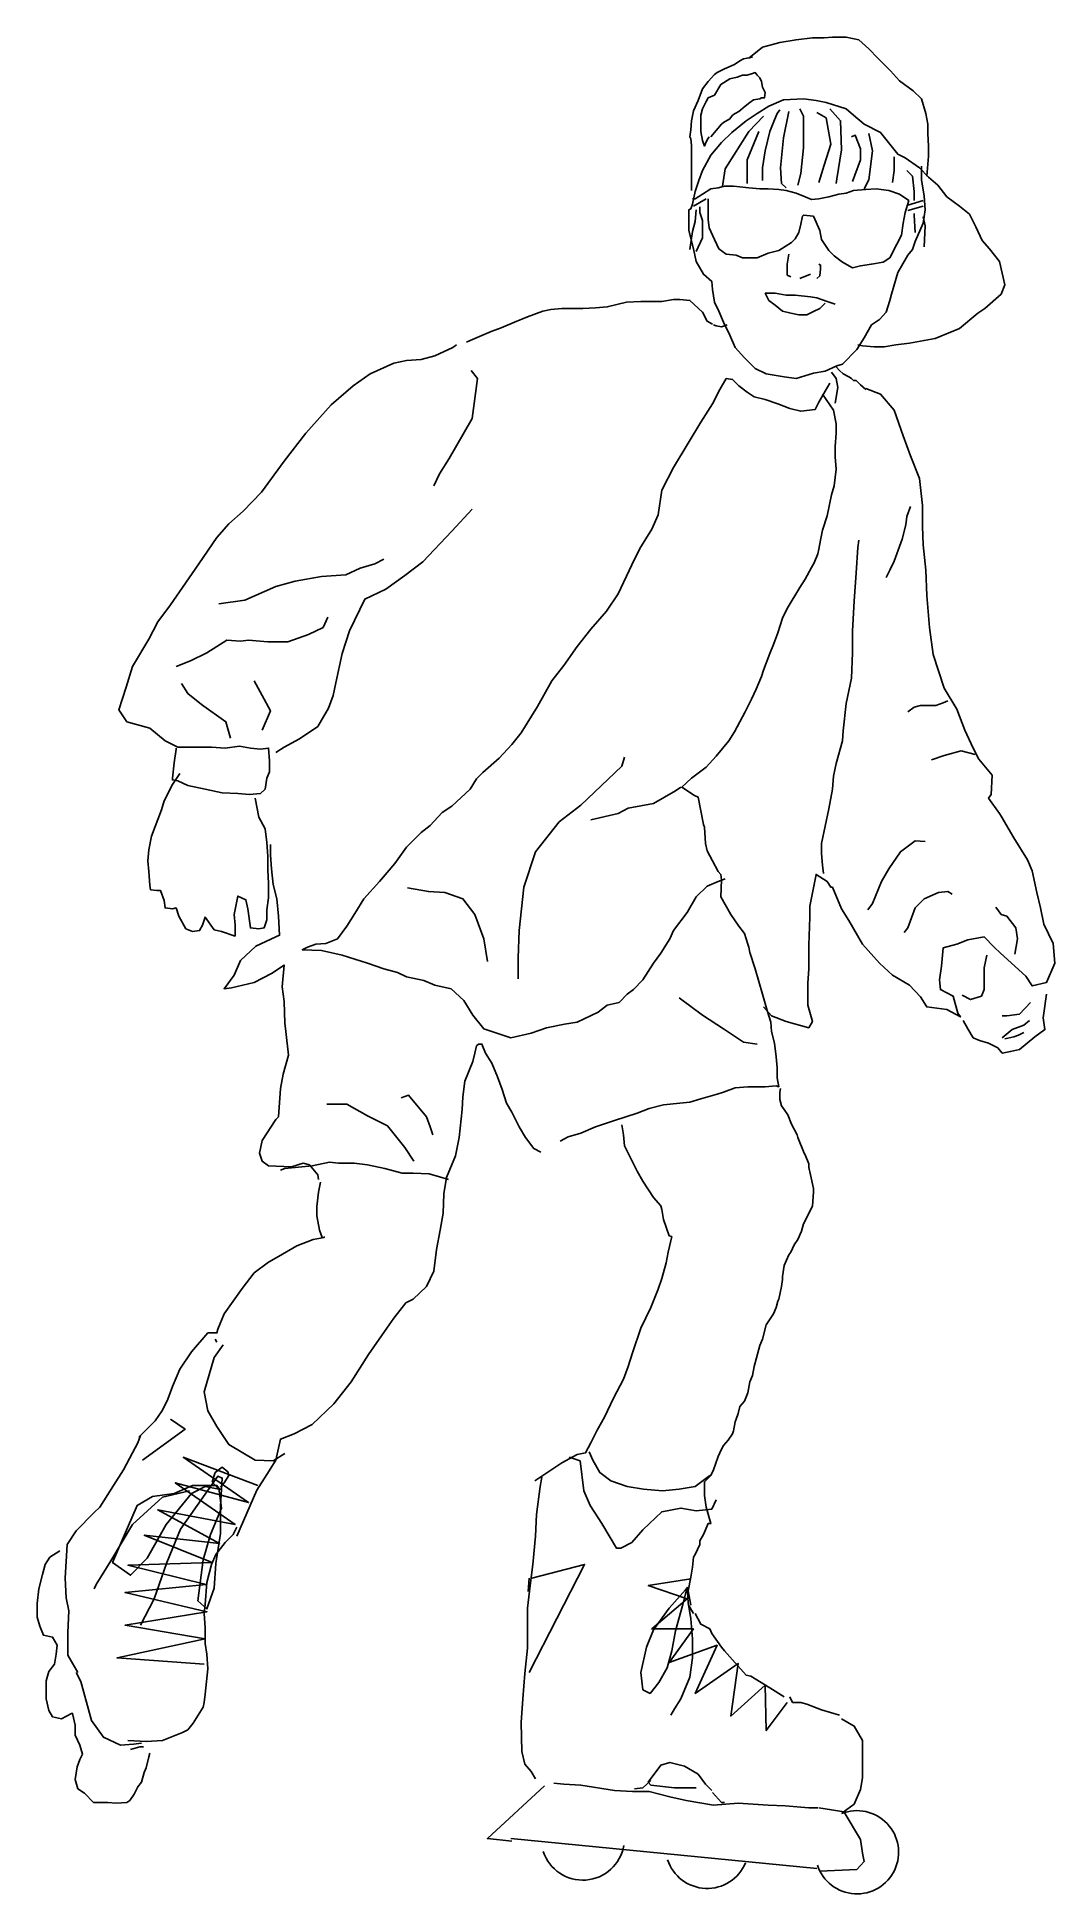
# Model space of a CAD drawing. Extents: x -0.54 to 0.3, y -0.01 to 1.52.
import ezdxf

# ---------------------------------------------------------------- set-up
doc = ezdxf.new("R2010")
doc.units = 0
doc.header["$MEASUREMENT"] = 0

msp = doc.modelspace()

# ---------------------------------------------------------------- linework, layer by layer
for points in [[(0.1947, 1.4073), (0.1962, 1.4237), (0.1962, 1.432), (0.1955, 1.4424), (0.1955, 1.4499), (0.194, 1.4589), (0.1902, 1.4709), (0.1835, 1.4776), (0.1723, 1.4858), (0.1648, 1.494), (0.1543, 1.5045), (0.1469, 1.512), (0.1386, 1.5195), (0.1282, 1.5217), (0.117, 1.5217), (0.1102, 1.521), (0.1005, 1.521), (0.087, 1.5195), (0.0736, 1.5172), (0.0676, 1.5157), (0.0594, 1.5135), (0.0482, 1.5045)], [(0.0512, 1.5053), (0.0467, 1.5045), (0.0437, 1.5038), (0.0407, 1.5023), (0.0362, 1.4993), (0.028, 1.4955), (0.022, 1.4925), (0.0197, 1.491), (0.0145, 1.4851), (0.01, 1.4791), (0.0063, 1.4694), (0.0025, 1.4611), (0.001, 1.4529), (0.0003, 1.4454), (-0.0004, 1.4395), (0.0003, 1.438), (0.001, 1.4327), (0.001, 1.4178), (0.001, 1.4065), (0.001, 1.3953)], [(0.0168, 1.4395), (0.0212, 1.4447), (0.0257, 1.4499), (0.0272, 1.4514), (0.0325, 1.4544), (0.0347, 1.4574), (0.0369, 1.4589), (0.0399, 1.4604), (0.0452, 1.4649), (0.0489, 1.4679), (0.0519, 1.4701), (0.0571, 1.4709), (0.0586, 1.4716), (0.0609, 1.4716), (0.0616, 1.4761), (0.0594, 1.4806), (0.0586, 1.4851), (0.0571, 1.4881), (0.0549, 1.4903), (0.0534, 1.4925), (0.0512, 1.4918), (0.0467, 1.4903), (0.0429, 1.4903), (0.0384, 1.4888), (0.0325, 1.4873), (0.025, 1.4828), (0.0197, 1.4739), (0.0145, 1.4716), (0.013, 1.4686), (0.01, 1.4626), (0.0085, 1.4574), (0.0085, 1.4529), (0.0085, 1.4439), (0.01, 1.4365), (0.0115, 1.432), (0.0123, 1.4342), (0.0138, 1.4372), (0.0153, 1.4395)], [(0.1902, 1.4155), (0.1902, 1.4043), (0.1925, 1.3908), (0.1932, 1.3796), (0.1917, 1.3684), (0.185, 1.3535), (0.1828, 1.3467), (0.179, 1.3422), (0.1708, 1.328), (0.1656, 1.3101), (0.1641, 1.3049), (0.1611, 1.2951), (0.1558, 1.2891), (0.1491, 1.2847), (0.1431, 1.2742), (0.1371, 1.2645), (0.1252, 1.2525), (0.1207, 1.251), (0.111, 1.2465), (0.1013, 1.245), (0.087, 1.2405), (0.0773, 1.242), (0.0624, 1.2443), (0.0534, 1.2488), (0.0444, 1.2577), (0.0369, 1.266), (0.0325, 1.2764), (0.0272, 1.2869), (0.0235, 1.2959), (0.0197, 1.3034), (0.0182, 1.3138), (0.0175, 1.3206), (0.0108, 1.3265), (0.0048, 1.337), (0.0025, 1.3475), (-0.0012, 1.3624), (-0.0012, 1.3796), (0.0003, 1.3804), (0.0018, 1.3841), (0.004, 1.3946), (0.007, 1.4036), (0.01, 1.4118), (0.0168, 1.4245), (0.0257, 1.435), (0.034, 1.4432), (0.0459, 1.4529), (0.0549, 1.4589), (0.0646, 1.4649), (0.0766, 1.4701), (0.093, 1.4709), (0.1035, 1.4694), (0.1117, 1.4679), (0.1282, 1.4626), (0.1342, 1.4574), (0.1431, 1.4499), (0.1566, 1.4432), (0.1708, 1.4252), (0.1768, 1.4223), (0.1887, 1.414), (0.1962, 1.4065), (0.2037, 1.3998), (0.2112, 1.3901), (0.2216, 1.3826), (0.2299, 1.3759), (0.2351, 1.3654), (0.2403, 1.3542), (0.2463, 1.3475), (0.2546, 1.337), (0.259, 1.3176), (0.256, 1.3101), (0.2426, 1.2981), (0.2366, 1.2944), (0.2216, 1.2817), (0.2015, 1.2734), (0.1925, 1.2719), (0.1805, 1.2697), (0.1693, 1.2682), (0.1596, 1.2667), (0.1514, 1.2667), (0.1416, 1.2675), (0.1379, 1.2682)], [(0.0601, 1.4567), (0.0482, 1.4439), (0.0287, 1.4133), (0.0265, 1.3991)], [(0.0736, 1.4619), (0.0713, 1.4589), (0.0691, 1.4537), (0.0654, 1.4439), (0.0616, 1.4282), (0.0594, 1.414), (0.0594, 1.4036)], [(0.0811, 1.4604), (0.0766, 1.4387), (0.0743, 1.414), (0.0751, 1.4013), (0.0788, 1.3976)], [(0.09, 1.4626), (0.093, 1.4567), (0.093, 1.4305), (0.0908, 1.4095), (0.0885, 1.3998)], [(0.1042, 1.4596), (0.1117, 1.4552), (0.1155, 1.4335), (0.1102, 1.4163), (0.1057, 1.4021)], [(0.1147, 1.4626), (0.1237, 1.4529), (0.1244, 1.429), (0.1207, 1.4051), (0.1199, 1.4013)], [(0.0564, 1.4439), (0.0467, 1.4208), (0.0467, 1.4013)], [(0.1327, 1.4395), (0.1357, 1.4409), (0.1401, 1.4297), (0.1401, 1.4208), (0.1334, 1.4028)], [(0.1469, 1.4424), (0.1499, 1.4282), (0.1469, 1.4043), (0.1431, 1.3968)], [(0.1678, 1.423), (0.1678, 1.4118), (0.1663, 1.4021)], [(0.1783, 1.4118), (0.1828, 1.4073), (0.1843, 1.3946), (0.1843, 1.3871)], [(0.0018, 1.3886), (0.004, 1.3886), (0.01, 1.3923), (0.0168, 1.3968), (0.0227, 1.3976), (0.028, 1.3991), (0.0354, 1.3991), (0.0407, 1.3983), (0.0482, 1.3976), (0.0571, 1.3968), (0.0639, 1.3968), (0.0728, 1.3961), (0.0788, 1.3953), (0.087, 1.3931), (0.0945, 1.3901), (0.0998, 1.3879), (0.1057, 1.3886), (0.114, 1.3901), (0.1222, 1.3923), (0.1282, 1.3931), (0.1342, 1.3953), (0.1446, 1.3961), (0.1529, 1.3968), (0.1633, 1.3953), (0.1723, 1.3923), (0.1798, 1.3871), (0.1768, 1.3774), (0.1753, 1.3684), (0.1738, 1.3587), (0.1701, 1.3512), (0.1641, 1.34), (0.1588, 1.3363), (0.1491, 1.3348), (0.1401, 1.3333), (0.1334, 1.3318), (0.1252, 1.3363), (0.1185, 1.3415), (0.114, 1.346), (0.108, 1.355), (0.1065, 1.3624), (0.1013, 1.3744), (0.093, 1.3751), (0.0923, 1.3744), (0.0908, 1.3677), (0.0893, 1.3609), (0.0863, 1.3557), (0.0833, 1.3527), (0.0728, 1.346), (0.0639, 1.3437), (0.0549, 1.34), (0.0429, 1.34), (0.0377, 1.3422), (0.0295, 1.343), (0.0235, 1.3475), (0.0182, 1.3587), (0.0153, 1.3647), (0.0145, 1.3714), (0.0145, 1.3796), (0.0145, 1.3864), (0.0145, 1.3886)], [(0.0048, 1.3796), (0.004, 1.3699), (0.0018, 1.3617), (-0.0004, 1.3467)], [(0.013, 1.3886), (0.0025, 1.3826)], [(0.0078, 1.3819), (0.0078, 1.3774), (0.01, 1.3707), (0.01, 1.3564), (0.0048, 1.3452)], [(0.179, 1.3834), (0.1917, 1.3871)], [(0.179, 1.3789), (0.1917, 1.3826)], [(0.185, 1.3609), (0.185, 1.3609), (0.1843, 1.3751), (0.1843, 1.3766)], [(0.1917, 1.3736), (0.1932, 1.3662), (0.1925, 1.349)], [(0.0811, 1.343), (0.0796, 1.3348), (0.0796, 1.3258), (0.0826, 1.3243)], [(0.1057, 1.3348), (0.1072, 1.334), (0.1072, 1.331), (0.1065, 1.325), (0.1042, 1.3228)], [(0.09, 1.3228), (0.099, 1.3265)], [(-0.1844, 1.2705), (-0.1814, 1.2719), (-0.1642, 1.2794), (-0.156, 1.2824), (-0.1448, 1.2869), (-0.1343, 1.2914), (-0.1216, 1.2959), (-0.1149, 1.2974), (-0.1059, 1.2981), (-0.0984, 1.2981), (-0.0887, 1.2981), (-0.0782, 1.2989), (-0.0685, 1.2996), (-0.0528, 1.3034), (-0.0408, 1.3041), (-0.0236, 1.3041), (-0.0139, 1.3056), (-0.0087, 1.3056), (-0.0004, 1.3049), (0.01, 1.2951), (0.0138, 1.2877), (0.0182, 1.2854)], [(0.1192, 1.3019), (0.1125, 1.3041), (0.1042, 1.3071), (0.099, 1.3078), (0.0863, 1.3093), (0.0788, 1.3093), (0.0698, 1.3108), (0.0624, 1.3108), (0.0616, 1.3108), (0.0646, 1.3049), (0.0698, 1.3011), (0.0758, 1.2959), (0.0826, 1.2944), (0.0893, 1.2929), (0.096, 1.2929), (0.102, 1.2959), (0.1065, 1.2981), (0.111, 1.3026)], [(0.019, 1.2847), (0.0212, 1.2839), (0.0257, 1.2832), (0.0302, 1.2847)], [(-0.1926, 1.2682), (-0.1956, 1.266), (-0.2106, 1.2592), (-0.2218, 1.2562), (-0.2338, 1.2555), (-0.2442, 1.2533), (-0.2637, 1.2443), (-0.2779, 1.2346), (-0.2958, 1.2189), (-0.3168, 1.1957), (-0.3347, 1.1725), (-0.3534, 1.1471), (-0.3684, 1.1314), (-0.3803, 1.1209), (-0.39, 1.1097), (-0.405, 1.088), (-0.4185, 1.0685), (-0.4282, 1.0543), (-0.4387, 1.0401), (-0.4461, 1.0259), (-0.4596, 1.0035), (-0.4648, 0.9863), (-0.4708, 0.9676), (-0.4641, 0.9579), (-0.4454, 0.9526), (-0.4327, 0.9422), (-0.4222, 0.9369), (-0.4162, 0.9369), (-0.4087, 0.9369), (-0.3945, 0.9369), (-0.3833, 0.9362), (-0.3713, 0.9377), (-0.3624, 0.9362), (-0.3542, 0.9354), (-0.3474, 0.9362), (-0.3467, 0.9257), (-0.3467, 0.9167), (-0.3489, 0.9115), (-0.3504, 0.9025), (-0.3542, 0.8988), (-0.3631, 0.8981), (-0.3728, 0.8988), (-0.3856, 0.8995), (-0.3998, 0.9025), (-0.414, 0.9055), (-0.4222, 0.9093), (-0.4267, 0.91), (-0.4267, 0.9115), (-0.4252, 0.9242), (-0.4237, 0.9354), (-0.4237, 0.9362)], [(0.0287, 0.8285), (0.0227, 0.8263), (0.0138, 0.8225), (0.0048, 0.8136), (-0.0027, 0.8008), (-0.0139, 0.7859), (-0.0169, 0.7792), (-0.0244, 0.7672), (-0.0304, 0.759), (-0.0393, 0.7455), (-0.0468, 0.7373), (-0.052, 0.7335), (-0.0588, 0.7268), (-0.0588, 0.7268), (-0.0685, 0.7246), (-0.076, 0.7186), (-0.0932, 0.7104), (-0.1036, 0.7089), (-0.1186, 0.7059), (-0.1313, 0.7014), (-0.1478, 0.6976), (-0.1702, 0.7051), (-0.1792, 0.7163), (-0.1866, 0.7283), (-0.1971, 0.738), (-0.2106, 0.741), (-0.2195, 0.7448), (-0.2338, 0.7477), (-0.2412, 0.7515), (-0.2525, 0.7545), (-0.2659, 0.759), (-0.2868, 0.7657), (-0.304, 0.7694), (-0.3198, 0.7702), (-0.3153, 0.7724), (-0.3085, 0.7747), (-0.3003, 0.7754), (-0.2906, 0.7792), (-0.2831, 0.7896), (-0.2764, 0.8001), (-0.2689, 0.8121), (-0.2562, 0.8263), (-0.2435, 0.8412), (-0.2338, 0.8547), (-0.2218, 0.8666), (-0.2143, 0.8726), (-0.2046, 0.8831), (-0.1964, 0.8883), (-0.1814, 0.9025), (-0.1762, 0.9108), (-0.1709, 0.916), (-0.1575, 0.928), (-0.147, 0.9392), (-0.1395, 0.9489), (-0.1261, 0.9706), (-0.1141, 0.9915), (-0.1044, 1.0042), (-0.0932, 1.0199), (-0.082, 1.0342), (-0.0692, 1.0491), (-0.0595, 1.0633), (-0.0483, 1.0872), (-0.0416, 1.1007), (-0.0319, 1.1164), (-0.0266, 1.1284), (-0.0236, 1.1486), (-0.0139, 1.1673), (-0.0019, 1.1874), (0.0085, 1.2046), (0.0182, 1.2196), (0.0242, 1.2316), (0.0295, 1.2405), (0.0347, 1.2398), (0.0399, 1.2346), (0.0467, 1.2293), (0.0526, 1.2256), (0.0616, 1.2233), (0.0721, 1.2196), (0.0818, 1.2159), (0.0908, 1.2136), (0.1027, 1.2151), (0.1057, 1.2211), (0.111, 1.2301), (0.1147, 1.2368)], [(-0.2113, 1.1523), (-0.2068, 1.162), (-0.1986, 1.1747), (-0.1934, 1.1837), (-0.1799, 1.2076), (-0.1754, 1.2405), (-0.1807, 1.2473)], [(0.1192, 1.2204), (0.1214, 1.2331), (0.1199, 1.2405), (0.1162, 1.2458)], [(0.1446, 1.2316), (0.1401, 1.2353), (0.1386, 1.2368), (0.1364, 1.239), (0.1342, 1.239), (0.1327, 1.2405), (0.1304, 1.242), (0.1259, 1.2443), (0.1229, 1.2473), (0.1199, 1.2503)], [(0.1087, 1.2278), (0.1177, 1.2144), (0.1199, 1.2032), (0.1199, 1.1957), (0.1192, 1.1845), (0.1192, 1.1762), (0.1199, 1.1658), (0.1185, 1.1523), (0.1162, 1.1448), (0.1125, 1.1276), (0.1087, 1.1157), (0.1072, 1.1074), (0.1057, 1.1), (0.105, 1.0962), (0.102, 1.0887), (0.0998, 1.085), (0.0945, 1.0753), (0.09, 1.0685), (0.0796, 1.0513), (0.0758, 1.0431), (0.0721, 1.0312), (0.0684, 1.0214), (0.0654, 1.014), (0.0601, 1.0005), (0.0586, 0.9953), (0.0541, 0.9848), (0.0504, 0.9766), (0.0452, 0.9661), (0.0362, 0.9497), (0.0317, 0.9422), (0.0212, 0.9295), (0.013, 0.9205), (0.001, 0.9115), (-0.0072, 0.904), (0.0033, 0.8973), (0.0063, 0.8958), (0.0108, 0.8734), (0.0115, 0.8711), (0.0123, 0.8577), (0.0138, 0.8517), (0.0182, 0.8435), (0.0227, 0.8345), (0.025, 0.8322), (0.0257, 0.8278), (0.025, 0.8136), (0.0332, 0.7993), (0.0399, 0.7896), (0.0444, 0.7836), (0.0474, 0.7747), (0.0482, 0.7724), (0.0489, 0.7679), (0.0534, 0.7545), (0.0594, 0.7335), (0.0631, 0.7201), (0.0661, 0.7104), (0.0669, 0.7029), (0.0691, 0.6932), (0.0706, 0.6819), (0.0713, 0.673), (0.0713, 0.6647), (0.0728, 0.6573), (0.0706, 0.658), (0.0616, 0.6573), (0.0556, 0.6573), (0.0474, 0.6573), (0.0369, 0.6565), (0.0272, 0.6528), (0.022, 0.6513), (0.0085, 0.6475), (-0.0004, 0.6446), (-0.0087, 0.6438), (-0.0221, 0.6423), (-0.0341, 0.6393), (-0.0438, 0.6356), (-0.0625, 0.6296), (-0.0782, 0.6244), (-0.0902, 0.6191), (-0.1006, 0.6161), (-0.1074, 0.6124)], [(0.1446, 1.2323), (0.1566, 1.2278), (0.1678, 1.2144), (0.1753, 1.1934), (0.1813, 1.177), (0.1887, 1.1583), (0.191, 1.1359), (0.191, 1.1187), (0.1917, 1.1037), (0.194, 1.0828), (0.1947, 1.0618), (0.197, 1.0356), (0.2, 1.0132), (0.2089, 0.9855), (0.2194, 0.9683), (0.2261, 0.9511), (0.2329, 0.9362), (0.2374, 0.9272), (0.2486, 0.9138), (0.2478, 0.8981), (0.2456, 0.8951), (0.2546, 0.8823), (0.256, 0.8801), (0.2665, 0.8622), (0.2777, 0.8442), (0.2815, 0.8352), (0.2852, 0.8173), (0.2882, 0.8046), (0.2912, 0.7911), (0.2987, 0.7754), (0.3002, 0.759), (0.2934, 0.7433), (0.2815, 0.7403), (0.2762, 0.7485), (0.2553, 0.7672), (0.2501, 0.7724), (0.2418, 0.7807), (0.2284, 0.7784), (0.2194, 0.7747), (0.2082, 0.7717), (0.2067, 0.7567), (0.2052, 0.7455), (0.2059, 0.7373), (0.2164, 0.732), (0.2202, 0.7178), (0.2224, 0.7148), (0.2112, 0.7208), (0.1947, 0.7231), (0.1895, 0.7313), (0.1805, 0.741), (0.1663, 0.7492), (0.1558, 0.759), (0.1416, 0.7747), (0.1304, 0.7941), (0.1244, 0.8038), (0.117, 0.8218), (0.1155, 0.8218), (0.1125, 0.8263), (0.1035, 0.8322), (0.0983, 0.8061), (0.0983, 0.7971), (0.0975, 0.7739), (0.0975, 0.7545), (0.0968, 0.7425), (0.0968, 0.7246), (0.1005, 0.7111), (0.0975, 0.7059), (0.0788, 0.7111), (0.0669, 0.7156), (0.0601, 0.7231)], [(-0.1799, 1.1329), (-0.1964, 1.1149), (-0.2203, 1.0895), (-0.2353, 1.0783), (-0.251, 1.0671), (-0.2682, 1.0588), (-0.2809, 1.0327), (-0.2868, 1.014), (-0.2921, 0.99), (-0.2943, 0.9796), (-0.2981, 0.9691), (-0.307, 0.9541), (-0.322, 0.9437), (-0.3347, 0.9369), (-0.3414, 0.9325)], [(0.1813, 1.1351), (0.1783, 1.1269), (0.1775, 1.1201), (0.1745, 1.1082), (0.1723, 1.1022), (0.1678, 1.0902), (0.1641, 1.0828), (0.1611, 1.0768)], [(0.1095, 0.833), (0.1087, 0.8397), (0.108, 0.8494), (0.108, 0.8577), (0.111, 0.8719), (0.114, 0.8861), (0.117, 0.9025), (0.1177, 0.913), (0.1199, 0.9235), (0.1252, 0.9422), (0.1259, 0.9504), (0.1282, 0.9728), (0.1327, 0.9938), (0.1334, 1.0147), (0.1334, 1.0327), (0.1349, 1.0573), (0.1364, 1.0805), (0.1379, 1.1015), (0.1386, 1.1074)], [(-0.2525, 1.0917), (-0.2599, 1.088), (-0.2719, 1.0843), (-0.2839, 1.079), (-0.304, 1.0775), (-0.3257, 1.0738), (-0.3414, 1.0693), (-0.3669, 1.0581), (-0.3885, 1.0551)], [(-0.2988, 1.0439), (-0.3026, 1.0356), (-0.3145, 1.0297), (-0.3317, 1.0237), (-0.3482, 1.0237), (-0.3639, 1.0252), (-0.3706, 1.0244), (-0.3818, 1.0252), (-0.3983, 1.0147), (-0.4117, 1.008), (-0.4237, 1.0035)], [(-0.3788, 0.9444), (-0.3826, 0.9579), (-0.4028, 0.9721), (-0.414, 0.9811), (-0.4192, 0.9893)], [(-0.3527, 0.9511), (-0.3459, 0.9668), (-0.3527, 0.9796), (-0.3594, 0.9915)], [(0.2119, 0.9751), (0.2082, 0.9736), (0.2022, 0.9713), (0.197, 0.9713), (0.1895, 0.9713), (0.1843, 0.9698), (0.179, 0.9661)], [(0.2344, 0.931), (0.2231, 0.9339), (0.2089, 0.9302), (0.1985, 0.9265)], [(-0.0543, 0.9287), (-0.0565, 0.9212), (-0.0902, 0.8891), (-0.1081, 0.8756), (-0.1276, 0.8509), (-0.1373, 0.8218), (-0.141, 0.7859), (-0.1418, 0.7635), (-0.1418, 0.7463)], [(-0.4207, 0.9153), (-0.4267, 0.9063), (-0.4334, 0.8928), (-0.4357, 0.8853), (-0.4439, 0.8637), (-0.4461, 0.8524), (-0.4469, 0.8435), (-0.4461, 0.8345), (-0.4454, 0.8233), (-0.4446, 0.8195), (-0.4394, 0.8188), (-0.4364, 0.8188), (-0.4334, 0.8106), (-0.4327, 0.8046), (-0.4267, 0.8038), (-0.4237, 0.8046), (-0.4215, 0.7978), (-0.4155, 0.7874), (-0.4102, 0.7851), (-0.4043, 0.7859), (-0.402, 0.7904), (-0.3998, 0.7971), (-0.3923, 0.7866), (-0.3863, 0.7851), (-0.3751, 0.7814), (-0.3751, 0.7904), (-0.3758, 0.7993), (-0.3728, 0.8143), (-0.3661, 0.8113), (-0.3646, 0.8038), (-0.3624, 0.7881), (-0.3556, 0.7874), (-0.3512, 0.7881), (-0.3489, 0.7949), (-0.3489, 0.8031), (-0.3474, 0.8128), (-0.3474, 0.8248), (-0.3482, 0.836), (-0.3482, 0.8472), (-0.3489, 0.8584), (-0.3504, 0.8696), (-0.3556, 0.8794), (-0.3586, 0.8951)], [(-0.0079, 0.904), (-0.0124, 0.901), (-0.0214, 0.8958), (-0.0304, 0.8906), (-0.0513, 0.8868), (-0.0595, 0.8823), (-0.082, 0.8771)], [(-0.3459, 0.8569), (-0.3459, 0.848), (-0.3452, 0.8367), (-0.3437, 0.824), (-0.3407, 0.8121), (-0.3392, 0.7978), (-0.3384, 0.7821), (-0.3414, 0.7807), (-0.3579, 0.7732), (-0.3706, 0.7612), (-0.3758, 0.7492), (-0.3841, 0.738), (-0.3781, 0.7388), (-0.3594, 0.7433), (-0.3452, 0.7507), (-0.3347, 0.7575), (-0.3362, 0.7395), (-0.3347, 0.7276), (-0.334, 0.7096), (-0.3332, 0.7029), (-0.331, 0.6834), (-0.3355, 0.6677), (-0.3377, 0.6558), (-0.3392, 0.6326), (-0.3414, 0.6303), (-0.3527, 0.6131), (-0.3549, 0.6027), (-0.3527, 0.5959), (-0.3474, 0.5922), (-0.3287, 0.5915), (-0.319, 0.5945), (-0.3138, 0.593), (-0.307, 0.5847), (-0.3063, 0.581)], [(0.1932, 0.8592), (0.185, 0.8599), (0.173, 0.8509), (0.1633, 0.8367), (0.1573, 0.8263), (0.1499, 0.8083), (0.1461, 0.8031)], [(-0.1672, 0.7605), (-0.1702, 0.7792), (-0.1777, 0.7993), (-0.1874, 0.8121), (-0.2023, 0.8173), (-0.2158, 0.818), (-0.233, 0.821)], [(0.2157, 0.8158), (0.2119, 0.818), (0.2044, 0.8173), (0.1925, 0.8121), (0.185, 0.8046), (0.179, 0.7881), (0.176, 0.7844)], [(0.2673, 0.7664), (0.2695, 0.7792), (0.268, 0.7881), (0.2605, 0.7978), (0.256, 0.7993), (0.2516, 0.8053)], [(0.2441, 0.7657), (0.2418, 0.7552), (0.2418, 0.7485), (0.2418, 0.7373), (0.2396, 0.732), (0.2306, 0.7291), (0.2239, 0.7328)], [(0.0549, 0.6924), (0.0437, 0.6939), (0.0272, 0.7051), (0.01, 0.7163), (-0.0094, 0.7305)], [(0.2934, 0.7335), (0.2904, 0.7141), (0.2919, 0.7044), (0.2837, 0.6984), (0.271, 0.6879), (0.2635, 0.6864), (0.2568, 0.6849), (0.2531, 0.6894), (0.2456, 0.6932), (0.2381, 0.6954), (0.2329, 0.6976), (0.2284, 0.7051), (0.2246, 0.7119)], [(0.2568, 0.7156), (0.2605, 0.7156), (0.271, 0.7171), (0.28, 0.7268)], [(0.2568, 0.6976), (0.265, 0.7044), (0.2747, 0.7081), (0.2792, 0.7119)], [(-0.1231, 0.6034), (-0.1291, 0.6064), (-0.1358, 0.6154), (-0.141, 0.6244), (-0.147, 0.6363), (-0.1515, 0.6438), (-0.1552, 0.655), (-0.159, 0.6655), (-0.1635, 0.6767), (-0.1687, 0.6849), (-0.1717, 0.6924), (-0.1747, 0.6924), (-0.1762, 0.6909), (-0.1777, 0.6849), (-0.1792, 0.6782), (-0.1859, 0.6618), (-0.1874, 0.649), (-0.1881, 0.6386), (-0.1904, 0.6154), (-0.1934, 0.6004), (-0.2009, 0.5825), (-0.2031, 0.569), (-0.2038, 0.5533), (-0.2061, 0.5391), (-0.2091, 0.5234), (-0.2113, 0.5055), (-0.2173, 0.4928), (-0.2285, 0.4823), (-0.2345, 0.4793), (-0.2442, 0.4666), (-0.2502, 0.4584), (-0.2652, 0.4367), (-0.2794, 0.4142), (-0.2936, 0.3963), (-0.3115, 0.3791), (-0.3265, 0.3716), (-0.3377, 0.3671), (-0.3414, 0.3499), (-0.3489, 0.338), (-0.3571, 0.3252), (-0.3736, 0.2871)], [(0.259, 0.6969), (0.2665, 0.6984), (0.2703, 0.6999), (0.2747, 0.7021)], [(-0.2278, 0.5959), (-0.2353, 0.6072), (-0.2495, 0.6251), (-0.2659, 0.6333), (-0.2831, 0.6431), (-0.2996, 0.6431)], [(-0.2382, 0.6483), (-0.2323, 0.6505), (-0.2173, 0.6326), (-0.2143, 0.6244), (-0.2121, 0.6176)], [(0.0003, 0.2303), (0.0003, 0.2303), (-0.0019, 0.2422), (0.0003, 0.2535), (0.0018, 0.2617), (0.0025, 0.2699), (0.004, 0.2722), (0.0078, 0.2804), (0.0078, 0.2834), (0.0108, 0.2886), (0.0145, 0.2976), (0.0168, 0.2976), (0.013, 0.311), (0.0115, 0.3208), (0.0115, 0.323), (0.0115, 0.3312), (0.0115, 0.332), (0.0168, 0.3372), (0.019, 0.3417), (0.0227, 0.3529), (0.0257, 0.3589), (0.0272, 0.3619), (0.031, 0.3664), (0.0347, 0.3716), (0.0354, 0.3739), (0.0369, 0.3813), (0.0377, 0.3836), (0.0392, 0.3881), (0.0407, 0.394), (0.0444, 0.3985), (0.0474, 0.4053), (0.0489, 0.4142), (0.0512, 0.4195), (0.0526, 0.4269), (0.0564, 0.4412), (0.0571, 0.4441), (0.0594, 0.4494), (0.0624, 0.4613), (0.0684, 0.4703), (0.0706, 0.4756), (0.0721, 0.4808), (0.0728, 0.4823), (0.0751, 0.4928), (0.0758, 0.4987), (0.0758, 0.501), (0.0773, 0.51), (0.0811, 0.5189), (0.0826, 0.5212), (0.0855, 0.5271), (0.0885, 0.5316), (0.0915, 0.5384), (0.093, 0.5443), (0.099, 0.5556), (0.1005, 0.5593), (0.1013, 0.5705), (0.1013, 0.5735), (0.099, 0.5847), (0.0975, 0.5907), (0.0975, 0.5937), (0.0945, 0.6012), (0.0938, 0.6027), (0.0885, 0.6154), (0.0878, 0.6176), (0.0833, 0.6266), (0.0803, 0.6341), (0.0773, 0.6386), (0.0751, 0.6416), (0.0736, 0.6468), (0.0736, 0.6528), (0.0743, 0.6558)], [(-0.1283, 0.3327), (-0.1216, 0.3372), (-0.1059, 0.3477), (-0.0932, 0.3544), (-0.0864, 0.3559), (-0.0864, 0.3559), (-0.082, 0.3641), (-0.0767, 0.3746), (-0.0707, 0.3851), (-0.0633, 0.4008), (-0.055, 0.4165), (-0.0513, 0.4269), (-0.0476, 0.4382), (-0.0408, 0.4584), (-0.0326, 0.4756), (-0.0266, 0.4905), (-0.0236, 0.4995), (-0.0199, 0.5122), (-0.0184, 0.5212), (-0.0154, 0.5339), (-0.0176, 0.5346), (-0.0221, 0.5481), (-0.0236, 0.5563), (-0.0244, 0.5593), (-0.0304, 0.566), (-0.0393, 0.5795), (-0.0438, 0.5877), (-0.0483, 0.5967), (-0.0543, 0.6087), (-0.055, 0.6176), (-0.0565, 0.6259)], [(-0.3377, 0.5885), (-0.334, 0.59), (-0.3115, 0.5922), (-0.2973, 0.5952), (-0.2898, 0.5945), (-0.2771, 0.5945), (-0.2659, 0.593), (-0.2517, 0.59), (-0.2375, 0.5862), (-0.2285, 0.5862), (-0.2151, 0.5855), (-0.2068, 0.5832), (-0.1994, 0.581)], [(-0.3048, 0.5787), (-0.3063, 0.5705), (-0.3078, 0.5586), (-0.3078, 0.5511), (-0.3055, 0.5391), (-0.3033, 0.5331)], [(-0.3018, 0.5339), (-0.3018, 0.5331), (-0.3108, 0.5316), (-0.3242, 0.5264), (-0.3392, 0.5174), (-0.3474, 0.5129), (-0.3594, 0.504), (-0.3691, 0.4913), (-0.3841, 0.4703), (-0.3893, 0.4576), (-0.39, 0.4546), (-0.3975, 0.4546), (-0.411, 0.4389), (-0.4207, 0.4247), (-0.4267, 0.4105), (-0.4304, 0.4), (-0.4349, 0.3911), (-0.4409, 0.3821), (-0.4544, 0.3686)], [(-0.334, 0.3552), (-0.3437, 0.3492), (-0.3586, 0.3499), (-0.3803, 0.3626), (-0.39, 0.3776), (-0.3975, 0.3903), (-0.4005, 0.406), (-0.3923, 0.4344), (-0.3848, 0.4449)], [(-0.39, 0.4471), (-0.3915, 0.4494)], [(-0.4514, 0.3499), (-0.4162, 0.3753), (-0.4282, 0.3836)], [(-0.4529, 0.3701), (-0.4551, 0.3641), (-0.4596, 0.3559), (-0.4671, 0.3417), (-0.4753, 0.329), (-0.4865, 0.311), (-0.491, 0.3066), (-0.506, 0.2916), (-0.5134, 0.2804), (-0.5149, 0.2527), (-0.5142, 0.2363), (-0.5119, 0.2258), (-0.5127, 0.2078), (-0.5127, 0.1891), (-0.5045, 0.1749)], [(-0.4005, 0.1817), (-0.4723, 0.1869), (-0.3998, 0.2026), (-0.4656, 0.2138), (-0.3983, 0.225), (-0.4656, 0.2407), (-0.399, 0.2475), (-0.4633, 0.2632), (-0.3938, 0.2654), (-0.4499, 0.2879), (-0.3878, 0.2811), (-0.4387, 0.3088), (-0.3751, 0.2968), (-0.4244, 0.3312), (-0.3639, 0.3148), (-0.4177, 0.3522), (-0.3564, 0.329)], [(-0.0999, 0.3522), (-0.0909, 0.3492), (-0.0879, 0.3245), (-0.0827, 0.3125), (-0.073, 0.2976), (-0.061, 0.2774), (-0.0573, 0.2774), (-0.0483, 0.2819), (-0.0393, 0.2923), (-0.0236, 0.3073), (-0.0079, 0.3103), (0.0048, 0.308), (0.0175, 0.3095), (0.0212, 0.317)], [(0.016, 0.3372), (0.004, 0.3282), (-0.0094, 0.326), (-0.0229, 0.3245), (-0.0386, 0.326), (-0.052, 0.3282), (-0.0655, 0.3327), (-0.0745, 0.3395), (-0.0805, 0.3499), (-0.0835, 0.3567)], [(-0.3871, 0.3275), (-0.3841, 0.3312), (-0.3803, 0.3372), (-0.3811, 0.3402), (-0.3856, 0.3439), (-0.3915, 0.3395), (-0.3938, 0.332), (-0.3893, 0.3267), (-0.3871, 0.326), (-0.3885, 0.326), (-0.3998, 0.3282), (-0.411, 0.3223), (-0.4319, 0.2968), (-0.4476, 0.2692), (-0.4611, 0.255), (-0.476, 0.2654), (-0.4558, 0.3125), (-0.4431, 0.32), (-0.4252, 0.3223), (-0.4102, 0.329), (-0.4005, 0.329), (-0.39, 0.329), (-0.3885, 0.3267), (-0.3863, 0.3103), (-0.3953, 0.2886), (-0.4013, 0.2677), (-0.4057, 0.234), (-0.3983, 0.2273), (-0.3923, 0.2445), (-0.3908, 0.2647), (-0.3871, 0.2894), (-0.3871, 0.3118), (-0.3856, 0.335), (-0.3893, 0.3365), (-0.42, 0.2931), (-0.4312, 0.2654), (-0.4416, 0.2355), (-0.4529, 0.2138)], [(-0.4125, 0.3245), (-0.4349, 0.3193), (-0.4596, 0.2968), (-0.4775, 0.2669), (-0.4895, 0.2475), (-0.491, 0.2437)], [(-0.1276, 0.0874), (-0.1313, 0.0934), (-0.1365, 0.0994), (-0.1388, 0.1099), (-0.1395, 0.1338), (-0.138, 0.1533), (-0.1365, 0.1742), (-0.1343, 0.1951), (-0.1343, 0.228), (-0.1321, 0.2467), (-0.1298, 0.2639), (-0.1276, 0.2871), (-0.1268, 0.3051), (-0.1238, 0.3282), (-0.1223, 0.3357)], [(-0.4633, 0.1189), (-0.4484, 0.1181), (-0.4349, 0.1189), (-0.4185, 0.1256), (-0.414, 0.1278), (-0.4095, 0.1331), (-0.4013, 0.1465), (-0.4005, 0.1503), (-0.3998, 0.157), (-0.3975, 0.1779), (-0.3983, 0.1899), (-0.3998, 0.1989), (-0.3998, 0.2041), (-0.3998, 0.2116), (-0.4005, 0.2235), (-0.3998, 0.231), (-0.3983, 0.249), (-0.3945, 0.2639), (-0.3908, 0.2722), (-0.3833, 0.2819), (-0.3766, 0.2886), (-0.3736, 0.2946)], [(-0.4454, 0.1084), (-0.4461, 0.1054), (-0.4484, 0.0964), (-0.4499, 0.0927), (-0.4521, 0.0845), (-0.4551, 0.0807), (-0.4581, 0.0747), (-0.4618, 0.0695), (-0.4641, 0.068), (-0.473, 0.0673), (-0.4798, 0.068), (-0.4858, 0.068), (-0.4917, 0.068), (-0.4992, 0.0755), (-0.5045, 0.0792), (-0.5067, 0.0867), (-0.5052, 0.0972), (-0.503, 0.1032), (-0.5007, 0.1076), (-0.503, 0.1151), (-0.5067, 0.1233), (-0.5067, 0.1316), (-0.5089, 0.1413), (-0.5097, 0.1413), (-0.5179, 0.1368), (-0.5254, 0.1383), (-0.5284, 0.1435), (-0.5306, 0.1533), (-0.5306, 0.1682), (-0.5284, 0.1757), (-0.5239, 0.1817), (-0.5224, 0.1899), (-0.5217, 0.1974), (-0.5254, 0.2041), (-0.5329, 0.2056), (-0.5359, 0.2131), (-0.5381, 0.2206), (-0.5381, 0.2318), (-0.5366, 0.2437), (-0.5336, 0.2557), (-0.5314, 0.2639), (-0.5276, 0.2699), (-0.5194, 0.2751)], [(-0.1306, 0.2527), (-0.0872, 0.2639), (-0.1328, 0.1749)], [(-0.1336, 0.2415), (-0.1328, 0.2527)], [(-0.0034, 0.2437), (-0.0042, 0.243), (-0.0176, 0.228), (-0.0304, 0.2101), (-0.0363, 0.1959), (-0.0408, 0.1749), (-0.0393, 0.1607), (-0.0333, 0.1577), (-0.0259, 0.1667), (-0.0191, 0.1787), (-0.0154, 0.1929), (-0.0124, 0.2093), (-0.0064, 0.231), (-0.0027, 0.2452), (-0.0019, 0.2325), (0.0003, 0.2191), (0.0018, 0.2026), (0.0018, 0.1869), (-0.0004, 0.1712), (-0.0079, 0.1533), (-0.0132, 0.145), (-0.0161, 0.1398)], [(0.0796, 0.1503), (0.0624, 0.1271), (0.0616, 0.1645), (0.0332, 0.139), (0.0392, 0.1824), (0.004, 0.1577), (0.022, 0.1974), (-0.0176, 0.1832), (0.0025, 0.2108), (-0.0319, 0.2108), (-0.0027, 0.2355), (-0.0348, 0.2467), (0.0003, 0.252)], [(-0.0019, 0.231), (0.0025, 0.2235)], [(0.0773, 0.1548), (0.0654, 0.1622), (0.0497, 0.1719), (0.0459, 0.1727), (0.0347, 0.1854), (0.028, 0.1929), (0.0257, 0.1959), (0.0175, 0.2071), (0.016, 0.2108), (0.0085, 0.2146), (0.004, 0.2235)], [(-0.4521, 0.1166), (-0.4588, 0.1159), (-0.4693, 0.1151), (-0.4835, 0.1218), (-0.4932, 0.1353), (-0.5022, 0.1675), (-0.506, 0.1749)], [(0.1229, 0.1398), (0.108, 0.1443), (0.096, 0.1488), (0.0908, 0.1503), (0.0841, 0.1503), (0.0818, 0.1548)], [(0.1244, 0.1368), (0.1349, 0.1308), (0.1416, 0.1189), (0.1416, 0.1024), (0.1416, 0.0882), (0.1401, 0.0785), (0.1349, 0.0665), (0.1259, 0.0598)], [(-0.4506, 0.1136), (-0.4536, 0.1136), (-0.4611, 0.1114)], [(0.0175, 0.0777), (0.0123, 0.083), (0.0063, 0.0912), (-0.0049, 0.0979), (-0.0169, 0.1009), (-0.0244, 0.0987), (-0.0348, 0.0845), (-0.0326, 0.0822), (-0.0132, 0.08), (0.0048, 0.08)], [(-0.1201, 0.0815), (-0.1672, 0.0381), (-0.147, 0.0359)], [(-0.1126, 0.0837), (-0.1044, 0.083), (-0.0902, 0.0822), (-0.0625, 0.0777), (-0.0476, 0.077), (-0.0341, 0.077), (-0.0169, 0.0725), (-0.0034, 0.0695), (0.019, 0.0658), (0.0392, 0.0673), (0.0639, 0.0658), (0.0781, 0.065), (0.0975, 0.0635), (0.105, 0.0635)], [(-0.0326, 0.086), (-0.0393, 0.08), (-0.0461, 0.0792)], [(0.0182, 0.0762), (0.0257, 0.068), (0.028, 0.068)], [(0.1057, 0.0635), (0.1282, 0.0598)], [(0.1267, 0.0598), (0.1401, 0.0373), (0.1416, 0.0261), (0.1431, 0.0194), (0.1371, 0.0127), (0.1065, 0.0112)], [(0.1042, 0.0134), (-0.1478, 0.0381)]]:
    msp.add_lwpolyline(points)
for points in [[(0.1046, 0.0162, 2.529541), (0.1244, 0.0587)], [(-0.1212, 0.0275, 0.784484), (-0.0549, 0.0325)], [(-0.0188, 0.0207, 0.69628), (0.0454, 0.0182)]]:
    msp.add_lwpolyline(points, format="xyb")

doc.saveas('drawing.dxf')
